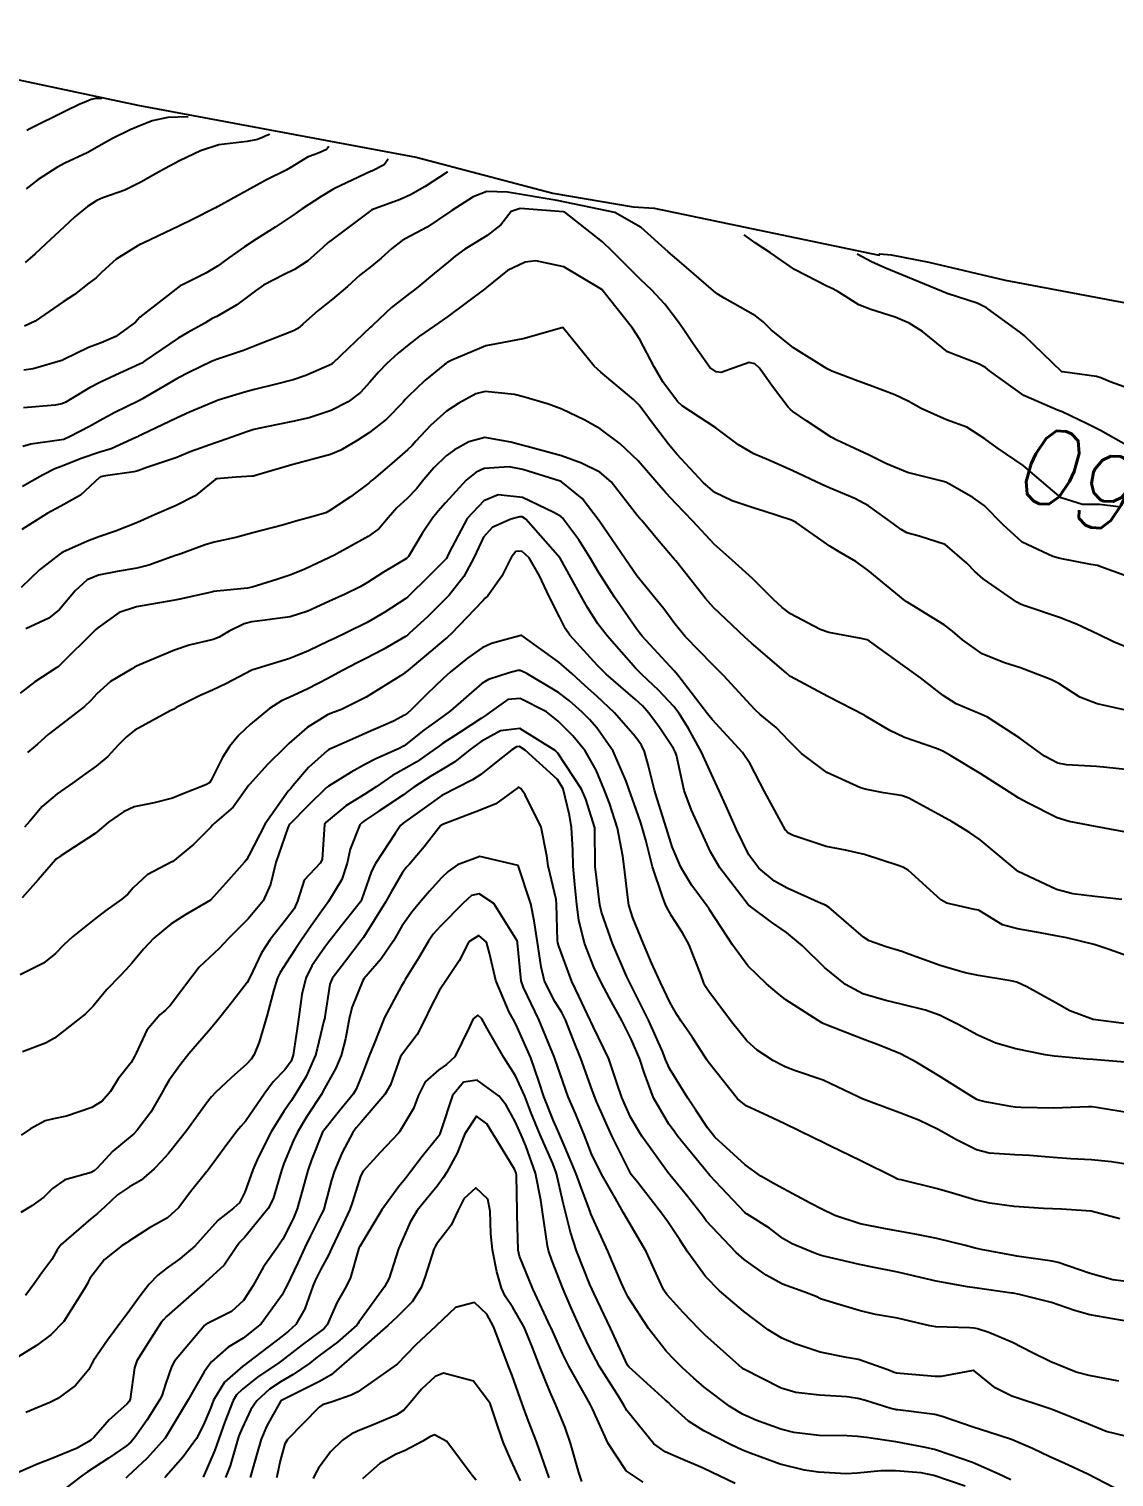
# Model space of a CAD drawing. Header units: metres. Extents: x 298520 to 308411, y 7433745 to 7450750.
# Drawn here: x 299768.4 to 299824.8, y 7449706.3 to 7449781.6 of the extents above; entities that cross this region are included whole.
import ezdxf
from ezdxf.enums import TextEntityAlignment as Align

# ---------------------------------------------------------------- set-up
doc = ezdxf.new("R2010")
doc.units = ezdxf.units.M
doc.header["$LTSCALE"] = 10
for name, color, linetype in [('Area', 45, 'Continuous'), ('Cotas', 45, 'Continuous'), ('Curvas de Nivel 1m', 11, 'Continuous'), ('Curvas de Nivel 5m', 15, 'Continuous')]:
    doc.layers.add(name, color=color, linetype=linetype)
doc.styles.add('Style-STANDARD', font='STANDARD.shx')

msp = doc.modelspace()

# ---------------------------------------------------------------- linework, layer by layer
at = {"layer": 'Area'}
msp.add_polyline3d([(299755.402, 7449781.623, 769.093), (299774.06, 7449777.662, 764.754), (299788.522, 7449774.955, 763.325), (299795.63, 7449773.083, 763.394), (299799.818, 7449772.382, 761.052), (299800.908, 7449772.297, 759.802), (299812.597, 7449769.862, 772.017), (299812.638, 7449769.933, 760.954), (299813.217, 7449769.877, 772.441), (299815.187, 7449769.503, 772.394), (299819.148, 7449768.56, 773.014), (299826.794, 7449767.116, 764.482)], dxfattribs=at)
at = {"layer": 'Curvas de Nivel 1m', "flags": 128}
for points, elevation in [([(299772.193, 7449778.01), (299771.874, 7449777.999), (299771.638, 7449777.948), (299771.392, 7449777.852), (299771.01, 7449777.688), (299770.292, 7449777.349), (299768.446, 7449776.438), (299768.282, 7449776.346)], 766), ([(299780.903, 7449776.16), (299780.882, 7449776.133), (299780.816, 7449776.105), (299780.718, 7449776.067), (299780.574, 7449775.992), (299780.277, 7449775.868), (299779.751, 7449775.772), (299778.276, 7449775.602), (299777.315, 7449775.287), (299776.267, 7449774.778), (299775.446, 7449774.352), (299774.692, 7449773.928), (299774.252, 7449773.671), (299773.39, 7449773.234), (299772.24, 7449772.835), (299771.925, 7449772.705), (299771.447, 7449772.398), (299770.777, 7449771.855), (299770.222, 7449771.336), (299769.266, 7449770.424), (299768.716, 7449769.922), (299768.198, 7449769.473)], 764), ([(299783.983, 7449775.51), (299783.87, 7449775.349), (299783.485, 7449775.18), (299782.887, 7449774.952), (299782.072, 7449774.456), (299781.763, 7449774.275), (299780.752, 7449773.781), (299780.245, 7449773.509), (299778.391, 7449772.474), (299778.234, 7449772.393), (299778.187, 7449772.367), (299778.098, 7449772.321), (299776.858, 7449771.702), (299776.223, 7449771.39), (299774.336, 7449770.49), (299774.214, 7449770.437), (299774.17, 7449770.414), (299774.078, 7449770.371), (299772.928, 7449769.657), (299772.192, 7449768.974), (299771.89, 7449768.69), (299771.516, 7449768.397), (299770.757, 7449767.824), (299770.173, 7449767.435), (299768.728, 7449766.432), (299768.16, 7449766.177)], 763), ([(299787.073, 7449774.85), (299786.865, 7449774.564), (299786.221, 7449774.231), (299786.193, 7449774.221), (299784.244, 7449773.315), (299783.584, 7449772.912), (299782.596, 7449772.266), (299782.381, 7449772.118), (299782.23, 7449772.009), (299781.193, 7449771.311), (299780.217, 7449770.688), (299779.612, 7449770.299), (299778.789, 7449769.729), (299778.198, 7449769.297), (299777.589, 7449768.929), (299776.408, 7449768.338), (299776.256, 7449768.266), (299776.182, 7449768.217), (299775.483, 7449767.658), (299774.166, 7449766.63), (299774.045, 7449766.491), (299773.929, 7449766.372), (299772.906, 7449765.632), (299772.152, 7449765.295), (299771.485, 7449765.061), (299770.179, 7449764.41), (299770.157, 7449764.396), (299768.616, 7449763.953), (299768.135, 7449763.888)], 762), ([(299790.163, 7449774.2), (299790.145, 7449774.181), (299789.002, 7449773.436), (299788.241, 7449772.992), (299787.697, 7449772.747), (299786.233, 7449772.22), (299784.218, 7449770.711), (299783.956, 7449770.512), (299783.671, 7449770.255), (299782.894, 7449769.571), (299782.196, 7449769.121), (299781.635, 7449768.832), (299780.598, 7449768.294), (299780.18, 7449768.01), (299779.207, 7449767.276), (299778.167, 7449766.679), (299777.929, 7449766.559), (299777.538, 7449766.326), (299776.656, 7449765.837), (299776.155, 7449765.544), (299774.427, 7449764.366), (299774.258, 7449764.251), (299774.14, 7449764.187), (299772.893, 7449763.621), (299772.126, 7449763.262), (299771.552, 7449762.965), (299770.635, 7449762.405), (299770.31, 7449762.209), (299770.11, 7449762.128), (299769.753, 7449762.059), (299768.108, 7449761.93)], 761), ([(299826.005, 7449752.981), (299824.122, 7449753.659), (299824.012, 7449753.699), (299823.958, 7449753.717), (299823.609, 7449753.776), (299822.017, 7449754.093), (299821.629, 7449754.193), (299820.03, 7449754.929), (299819.054, 7449755.83), (299818.053, 7449756.843), (299817.477, 7449757.268), (299816.422, 7449757.865), (299816.066, 7449758.05), (299815.81, 7449758.13), (299814.073, 7449758.555), (299812.951, 7449759.03), (299812.086, 7449759.464), (299811.083, 7449759.925), (299810.399, 7449760.238), (299810.098, 7449760.405), (299808.818, 7449761.24), (299808.111, 7449761.733), (299807.985, 7449761.836), (299807.869, 7449761.964), (299807.109, 7449762.962), (299806.379, 7449763.986), (299806.136, 7449764.206), (299805.846, 7449764.285), (299805.068, 7449764.001), (299804.381, 7449763.757), (299804.131, 7449763.798), (299803.794, 7449764.013), (299802.928, 7449765.246), (299802.405, 7449766.028), (299802.166, 7449766.371), (299801.456, 7449767.321), (299800.767, 7449768.051), (299800.191, 7449768.589), (299798.72, 7449770.075), (299798.218, 7449770.55), (299796.266, 7449772.1), (299796.184, 7449772.117), (299793.943, 7449772.279), (299793.468, 7449772.138), (299792.935, 7449771.433), (299792.22, 7449770.882), (299791.058, 7449770.167), (299790.565, 7449769.817), (299790.203, 7449769.52), (299789.471, 7449768.91), (299788.612, 7449768.196), (299788.368, 7449768.011), (299788.18, 7449767.876), (299787.242, 7449767.139), (299786.277, 7449766.219), (299786.219, 7449766.163), (299786.162, 7449766.113), (299784.201, 7449764.249), (299784.17, 7449764.222), (299784.142, 7449764.201), (299782.8, 7449763.596), (299782.13, 7449763.377), (299781.254, 7449763.156), (299780.122, 7449762.881), (299779.666, 7449762.758), (299778.241, 7449762.319), (299778.144, 7449762.289), (299778.112, 7449762.277), (299776.747, 7449761.693), (299776.104, 7449761.408), (299774.251, 7449760.525), (299774.094, 7449760.446), (299774.046, 7449760.418), (299773.955, 7449760.371), (299772.672, 7449759.796), (299772.081, 7449759.614), (299771.168, 7449759.307), (299770.07, 7449758.874), (299769.739, 7449758.744), (299769.098, 7449758.424), (299768.057, 7449757.827)], 759), ([(299825.851, 7449759.752), (299824.103, 7449760.739), (299823.421, 7449761.095), (299822.112, 7449761.714), (299821.88, 7449761.802), (299820.12, 7449762.57), (299818.345, 7449763.838), (299818.135, 7449764.012), (299817.767, 7449764.217), (299816.147, 7449764.839), (299814.861, 7449765.883), (299814.167, 7449766.32), (299813.438, 7449766.63), (299812.174, 7449767.033), (299811.538, 7449767.281), (299810.505, 7449767.935), (299810.186, 7449768.113), (299809.887, 7449768.244), (299808.2, 7449769.121), (299806.948, 7449769.979), (299806.149, 7449770.503), (299805.583, 7449770.92)], 761), ([(299826.123, 7449762.74), (299824.613, 7449763.28), (299824.13, 7449763.48), (299823.902, 7449763.544), (299822.133, 7449763.787), (299822.1, 7449763.8), (299820.16, 7449765.658), (299819.971, 7449765.822), (299818.176, 7449767.121), (299817.696, 7449767.365), (299816.183, 7449767.85), (299816.135, 7449767.87), (299812.899, 7449769.206), (299812.207, 7449769.518), (299811.463, 7449769.92)], 762), ([(299825.966, 7449749.27), (299824.792, 7449749.762), (299823.977, 7449750.147), (299822.865, 7449750.67), (299821.985, 7449751.027), (299820.183, 7449751.627), (299819.992, 7449751.696), (299819.757, 7449751.822), (299818.005, 7449753.023), (299817.571, 7449753.409), (299817.166, 7449753.853), (299816.027, 7449754.811), (299814.676, 7449755.241), (299814.038, 7449755.431), (299813.746, 7449755.6), (299813.345, 7449755.897), (299812.052, 7449756.823), (299811.337, 7449757.202), (299810.061, 7449757.744), (299809.62, 7449757.944), (299808.073, 7449758.661), (299806.862, 7449759.197), (299806.086, 7449759.536), (299805.29, 7449759.998), (299804.102, 7449760.886), (299802.36, 7449762.028), (299802.115, 7449762.253), (299801.35, 7449763.267), (299800.903, 7449764.048), (299800.154, 7449765.472), (299799.77, 7449766.064), (299798.183, 7449768.08), (299796.2, 7449769.248), (299794.753, 7449769.573), (299794.203, 7449769.498), (299793.276, 7449769.06), (299792.183, 7449768.184), (299792.167, 7449768.166), (299792.143, 7449768.151), (299790.168, 7449766.677), (299789.879, 7449766.47), (299789.488, 7449766.187), (299788.711, 7449765.641), (299788.153, 7449765.221), (299787.592, 7449764.762), (299786.981, 7449764.212), (299786.569, 7449763.783), (299786.128, 7449763.251), (299785.63, 7449762.718), (299784.994, 7449762.237), (299784.108, 7449761.781), (299782.963, 7449761.403), (299782.102, 7449761.209), (299780.744, 7449760.935), (299780.098, 7449760.79), (299779.722, 7449760.678), (299778.705, 7449760.314), (299778.251, 7449760.157), (299778.09, 7449760.109), (299776.785, 7449759.63), (299776.078, 7449759.348), (299774.533, 7449758.827), (299774.067, 7449758.647), (299773.848, 7449758.59), (299772.383, 7449758.387), (299772.112, 7449758.34), (299772.062, 7449758.297), (299771.073, 7449757.379), (299770.047, 7449756.801), (299769.338, 7449756.421), (299768.034, 7449755.594)], 758), ([(299825.496, 7449746.186), (299823.931, 7449746.536), (299823.037, 7449746.886), (299821.941, 7449747.58), (299821.519, 7449747.804), (299819.952, 7449748.402), (299819.115, 7449748.669), (299817.962, 7449749.13), (299816.934, 7449749.856), (299816.419, 7449750.305), (299815.981, 7449750.643), (299814.084, 7449751.797), (299813.993, 7449751.852), (299813.972, 7449751.869), (299813.947, 7449751.891), (299812.016, 7449753.474), (299811.388, 7449753.926), (299810.523, 7449754.428), (299810.031, 7449754.721), (299808.281, 7449755.958), (299808.044, 7449756.089), (299806.613, 7449756.546), (299806.05, 7449756.715), (299804.963, 7449757.091), (299804.058, 7449757.527), (299803.463, 7449758.016), (299802.085, 7449759.521), (299801.651, 7449760.037), (299800.971, 7449760.916), (299800.132, 7449762.06), (299799.83, 7449762.349), (299798.13, 7449763.785), (299797.78, 7449764.084), (299796.163, 7449766.1), (299794.157, 7449765.522), (299792.987, 7449765.309), (299792.153, 7449765.145), (299790.376, 7449764.407), (299790.144, 7449764.276), (299790.089, 7449764.235), (299790.011, 7449764.181), (299788.983, 7449763.338), (299788.118, 7449762.516), (299787.964, 7449762.352), (299787.834, 7449762.203), (299786.985, 7449761.331), (299786.097, 7449760.636), (299785.464, 7449760.229), (299784.61, 7449759.717), (299784.082, 7449759.492), (299783.107, 7449759.23), (299782.073, 7449758.963), (299780.173, 7449758.407), (299780.064, 7449758.371), (299780, 7449758.364), (299779.178, 7449758.309), (299778.154, 7449758.227), (299778.062, 7449758.181), (299777.031, 7449757.352), (299776.048, 7449756.839), (299774.932, 7449756.357), (299774.039, 7449755.961), (299772.902, 7449755.513), (299772.031, 7449755.22), (299771.433, 7449754.991), (299770.163, 7449754.409), (299770.068, 7449754.363), (299770.022, 7449754.334), (299768.945, 7449753.495), (299767.995, 7449752.583)], 757), ([(299825.893, 7449743.064), (299824.433, 7449743.227), (299823.895, 7449743.271), (299822.337, 7449743.352), (299821.898, 7449743.449), (299821.204, 7449743.807), (299819.912, 7449744.752), (299818.225, 7449745.837), (299817.924, 7449745.97), (299816.599, 7449746.529), (299815.934, 7449746.967), (299814.75, 7449747.882), (299813.951, 7449748.446), (299812.093, 7449749.796), (299811.972, 7449749.862), (299811.673, 7449749.923), (299809.976, 7449750.244), (299809.528, 7449750.394), (299807.985, 7449751.213), (299807.556, 7449751.534), (299807.083, 7449751.974), (299806.009, 7449753.051), (299804.96, 7449754.001), (299804.031, 7449754.837), (299802.92, 7449756.021), (299802.052, 7449756.934), (299801.516, 7449757.497), (299801.049, 7449758.045), (299800.08, 7449759.171), (299799.123, 7449760.07), (299798.1, 7449760.829), (299797.3, 7449761.287), (299796.11, 7449761.85), (299795.414, 7449762.117), (299794.118, 7449762.502), (299793.647, 7449762.608), (299792.122, 7449762.767), (299791.631, 7449762.647), (299790.752, 7449762.17), (299790.109, 7449761.747), (299789.278, 7449761.011), (299788.518, 7449760.196), (299788.315, 7449759.972), (299788.086, 7449759.74), (299787.263, 7449759.02), (299786.305, 7449758.218), (299786.177, 7449758.104), (299786.061, 7449758), (299785.109, 7449757.29), (299784.046, 7449756.576), (299783.827, 7449756.47), (299783.113, 7449756.259), (299782.273, 7449756.035), (299782.04, 7449755.958), (299781.582, 7449755.82), (299780.034, 7449755.418), (299779.161, 7449755.179), (299778.029, 7449754.929), (299777.554, 7449754.799), (299776.3, 7449754.337), (299776.093, 7449754.268), (299776.021, 7449754.239), (299774.626, 7449753.748), (299774.011, 7449753.59), (299772.985, 7449753.404), (299772.005, 7449753.22), (299771.42, 7449752.978), (299770.798, 7449752.408), (299769.983, 7449751.43), (299769.427, 7449750.977), (299768.23, 7449750.437)], 756), ([(299825.214, 7449736.35), (299823.81, 7449736.519), (299822.675, 7449736.651), (299821.814, 7449736.882), (299819.823, 7449737.82), (299817.847, 7449739.456), (299817.3, 7449739.848), (299816.395, 7449740.399), (299815.861, 7449740.697), (299814.139, 7449741.619), (299813.871, 7449741.737), (299813.749, 7449741.77), (299812.834, 7449741.906), (299811.876, 7449742.098), (299811.636, 7449742.163), (299809.888, 7449742.963), (299808.565, 7449743.953), (299807.909, 7449744.603), (299807.239, 7449745.293), (299806.42, 7449745.983), (299806.155, 7449746.216), (299805.928, 7449746.469), (299804.512, 7449748.004), (299803.951, 7449748.551), (299802.512, 7449750.025), (299801.979, 7449750.683), (299801.411, 7449751.462), (299800.932, 7449752.046), (299800.01, 7449753.194), (299799.402, 7449754.066), (299798.043, 7449756.054), (299797.161, 7449757.201), (299796.063, 7449758.088), (299796.013, 7449758.111), (299794.072, 7449758.721), (299793.363, 7449758.847), (299792.072, 7449758.762), (299791.643, 7449758.583), (299791.133, 7449758.164), (299790.051, 7449756.984), (299789.679, 7449756.551), (299789.387, 7449756.187), (299788.838, 7449755.388), (299788.132, 7449754.199), (299788.083, 7449754.138), (299788.021, 7449754.09), (299786.839, 7449753.383), (299786.002, 7449752.839), (299785.612, 7449752.613), (299784.838, 7449752.237), (299783.989, 7449751.849), (299782.895, 7449751.35), (299781.981, 7449751.052), (299780.548, 7449750.861), (299779.978, 7449750.796), (299779.586, 7449750.695), (299778.799, 7449750.312), (299778.287, 7449750), (299777.968, 7449749.87), (299776.719, 7449749.579), (299775.963, 7449749.317), (299774.152, 7449748.564), (299773.954, 7449748.474), (299773.888, 7449748.437), (299773.775, 7449748.372), (299772.634, 7449747.691), (299771.933, 7449747.047), (299771.62, 7449746.702), (299771.287, 7449746.4), (299769.912, 7449745.341), (299769.402, 7449744.931), (299768.835, 7449744.431), (299768.324, 7449744.008)], 754), ([(299825.776, 7449733.319), (299824.563, 7449733.762), (299823.785, 7449734.019), (299822.351, 7449734.355), (299821.79, 7449734.465), (299820.976, 7449734.623), (299819.793, 7449734.825), (299819.01, 7449735.047), (299817.802, 7449735.792), (299817.77, 7449735.808), (299817.558, 7449735.844), (299816.112, 7449736.171), (299815.808, 7449736.333), (299814.105, 7449737.887), (299813.825, 7449738.046), (299813.593, 7449738.127), (299811.835, 7449738.7), (299810.853, 7449738.915), (299809.841, 7449739.12), (299808.122, 7449739.684), (299807.851, 7449739.815), (299807.727, 7449739.962), (299807.074, 7449741.18), (299806.633, 7449741.979), (299805.894, 7449743.411), (299805.495, 7449743.994), (299803.92, 7449745.711), (299803.672, 7449746.013), (299802.834, 7449747.121), (299802.135, 7449748.028), (299801.946, 7449748.253), (299800.274, 7449750.055), (299800.133, 7449750.216), (299799.977, 7449750.428), (299798.846, 7449752.071), (299798.012, 7449753.378), (299797.596, 7449754.086), (299796.991, 7449755.054), (299796.215, 7449756.107), (299796.134, 7449756.199), (299796.044, 7449756.267), (299795.685, 7449756.475), (299794.054, 7449757.261), (299792.797, 7449757.401), (299792.052, 7449757.091), (299791.188, 7449756.163), (299790.246, 7449754.398), (299790.149, 7449754.178), (299790.105, 7449754.095), (299790.02, 7449753.995), (299789.106, 7449753.09), (299788.196, 7449752.198), (299788.095, 7449752.096), (299787.991, 7449752.016), (299786.892, 7449751.303), (299785.978, 7449750.768), (299784.933, 7449750.236), (299784.283, 7449749.931), (299783.966, 7449749.785), (299782.924, 7449749.295), (299781.959, 7449748.883), (299780.04, 7449748.299), (299779.971, 7449748.281), (299779.952, 7449748.271), (299778.668, 7449747.587), (299777.937, 7449747.246), (299777.297, 7449746.962), (299776.058, 7449746.339), (299775.976, 7449746.285), (299775.922, 7449746.248), (299775.741, 7449746.163), (299773.911, 7449745.158), (299773.461, 7449744.821), (299773.043, 7449744.379), (299772.494, 7449743.784), (299771.886, 7449743.283), (299771.362, 7449742.916), (299770.653, 7449742.408), (299769.867, 7449741.853), (299769.092, 7449741.196), (299768.451, 7449740.434), (299768.165, 7449740.121)], 753), ([(299825.606, 7449729.88), (299823.736, 7449730.122), (299822.52, 7449730.568), (299821.745, 7449731.006), (299820.287, 7449731.815), (299819.756, 7449732.056), (299819.447, 7449732.135), (299817.761, 7449732.404), (299817.072, 7449732.549), (299815.769, 7449732.92), (299814.149, 7449733.515), (299813.779, 7449733.65), (299812.969, 7449733.902), (299812.082, 7449734.212), (299811.788, 7449734.395), (299810.01, 7449735.938), (299809.804, 7449736.065), (299809.593, 7449736.154), (299807.813, 7449736.952), (299807.162, 7449737.316), (299806.351, 7449737.982), (299805.833, 7449738.686), (299805.176, 7449739.997), (299804.629, 7449741.239), (299804.286, 7449742.006), (299803.886, 7449742.881), (299803.357, 7449744.015), (299802.689, 7449745.248), (299802.204, 7449746.027), (299801.927, 7449746.4), (299801.136, 7449747.243), (299800.255, 7449748.055), (299799.947, 7449748.365), (299798.455, 7449750.075), (299797.979, 7449750.693), (299797.434, 7449751.535), (299797.124, 7449752.093), (299796.023, 7449754.11), (299794.228, 7449756.128), (299794.044, 7449756.248), (299793.914, 7449756.262), (299793.448, 7449756.136), (299792.483, 7449755.701), (299792.033, 7449755.19), (299791.552, 7449754.157), (299791.014, 7449753.158), (299790.242, 7449752.176), (299789.99, 7449751.917), (299789.113, 7449751.057), (299788.185, 7449750.198), (299788.074, 7449750.097), (299787.97, 7449750.026), (299786.817, 7449749.355), (299785.953, 7449748.899), (299785.501, 7449748.675), (299784.668, 7449748.239), (299783.939, 7449747.855), (299782.889, 7449747.31), (299781.932, 7449746.865), (299781.524, 7449746.681), (299780.903, 7449746.285), (299779.915, 7449745.477), (299779.311, 7449744.904), (299778.829, 7449744.311), (299778.466, 7449743.743), (299777.877, 7449742.56), (299777.78, 7449742.415), (299777.596, 7449742.323), (299776.366, 7449741.837), (299775.866, 7449741.631), (299774.899, 7449741.39), (299773.861, 7449741.17), (299773.317, 7449740.916), (299772.525, 7449740.383), (299772.163, 7449740.074), (299771.847, 7449739.793), (299770.05, 7449738.632), (299769.834, 7449738.478), (299769.801, 7449738.453), (299769.772, 7449738.421), (299768.868, 7449737.378), (299768.041, 7449736.438)], 752), ([(299825.58, 7449727.876), (299823.707, 7449728.03), (299823.421, 7449728.06), (299821.709, 7449728.216), (299821.24, 7449728.275), (299819.714, 7449728.585), (299818.67, 7449728.884), (299817.725, 7449729.294), (299816.701, 7449729.86), (299815.738, 7449730.35), (299815.008, 7449730.61), (299813.743, 7449730.919), (299812.943, 7449731.1), (299811.748, 7449731.453), (299810.851, 7449731.929), (299809.766, 7449732.825), (299808.608, 7449733.952), (299807.79, 7449734.646), (299807.006, 7449735.182), (299805.91, 7449735.988), (299805.845, 7449736.031), (299805.804, 7449736.068), (299804.322, 7449738.005), (299803.835, 7449738.836), (299803.287, 7449740.018), (299802.839, 7449741.002), (299802.465, 7449742.024), (299802.062, 7449743.867), (299802.003, 7449744.029), (299801.905, 7449744.205), (299801.174, 7449745.3), (299800.631, 7449746.049), (299800.296, 7449746.424), (299799.93, 7449746.756), (299798.407, 7449748.075), (299797.95, 7449748.524), (299796.523, 7449750.102), (299796.298, 7449750.427), (299795.982, 7449751.049), (299795.445, 7449752.115), (299794.948, 7449753.181), (299794.403, 7449754.126), (299794.026, 7449754.47), (299793.711, 7449754.448), (299793.47, 7449754.136), (299792.979, 7449753.17), (299792.25, 7449752.147), (299792.124, 7449752.017), (299791.99, 7449751.887), (299790.351, 7449750.174), (299790.153, 7449749.994), (299789.968, 7449749.842), (299789.073, 7449749.072), (299788.01, 7449748.199), (299787.977, 7449748.166), (299787.942, 7449748.139), (299787.723, 7449747.986), (299785.929, 7449746.873), (299784.646, 7449746.243), (299784.13, 7449746.039), (299783.92, 7449745.952), (299782.866, 7449745.308), (299781.905, 7449744.46), (299781.715, 7449744.273), (299780.802, 7449743.373), (299779.874, 7449742.361), (299779.846, 7449742.327), (299779.83, 7449742.3), (299779.021, 7449741.149), (299778.049, 7449740.318), (299777.943, 7449740.228), (299777.851, 7449740.122), (299776.956, 7449739.214), (299775.878, 7449738.34), (299775.851, 7449738.321), (299775.832, 7449738.31), (299774.542, 7449737.64), (299773.812, 7449736.964), (299773.538, 7449736.642), (299773.227, 7449736.376), (299772.394, 7449735.787), (299771.792, 7449735.322), (299770.657, 7449734.407), (299770.201, 7449733.989), (299769.77, 7449733.544), (299769.147, 7449733.041), (299767.943, 7449732.438)], 751), ([(299825.645, 7449722.567), (299824.684, 7449722.723), (299823.649, 7449722.813), (299822.571, 7449722.865), (299821.65, 7449722.942), (299820.416, 7449723.048), (299819.652, 7449723.086), (299818.326, 7449723.167), (299817.655, 7449723.332), (299816.62, 7449723.86), (299815.668, 7449724.397), (299814.672, 7449724.881), (299813.677, 7449725.266), (299813.213, 7449725.432), (299811.905, 7449725.917), (299811.684, 7449726.007), (299811.514, 7449726.093), (299809.698, 7449726.954), (299808.197, 7449727.464), (299807.708, 7449727.651), (299807.103, 7449727.969), (299806.251, 7449728.514), (299805.723, 7449729.007), (299804.929, 7449729.998), (299803.749, 7449731.579), (299803.575, 7449731.836), (299803.482, 7449732.014), (299803.322, 7449732.454), (299802.71, 7449734.026), (299802.381, 7449734.623), (299801.798, 7449735.514), (299801.516, 7449736.043), (299801.338, 7449736.514), (299800.82, 7449738.05), (299800.464, 7449739.433), (299800.305, 7449740.055), (299800.2, 7449740.399), (299799.866, 7449741.334), (299799.599, 7449742.063), (299799.442, 7449742.502), (299798.766, 7449744.071), (299797.915, 7449745.291), (299797.541, 7449745.708), (299797.154, 7449746.092), (299796.509, 7449746.682), (299795.933, 7449747.12), (299794.245, 7449748.127), (299793.945, 7449748.267), (299793.808, 7449748.268), (299793.361, 7449748.136), (299792.29, 7449747.796), (299791.937, 7449747.584), (299790.323, 7449746.174), (299789.92, 7449745.878), (299788.933, 7449745.169), (299787.904, 7449744.347), (299787.653, 7449744.204), (299786.439, 7449743.678), (299785.89, 7449743.389), (299785.15, 7449742.971), (299783.978, 7449742.249), (299783.912, 7449742.21), (299783.872, 7449742.174), (299782.898, 7449741.224), (299781.957, 7449740.269), (299781.911, 7449740.211), (299781.851, 7449740.086), (299781.23, 7449738.279), (299780.954, 7449737.144), (299780.576, 7449736.288), (299779.793, 7449735.343), (299779.267, 7449734.826), (299778.752, 7449734.31), (299778.289, 7449733.801), (299777.768, 7449733.316), (299777.253, 7449732.833), (299776.869, 7449732.333), (299775.738, 7449730.836), (299775.494, 7449730.594), (299775.206, 7449730.355), (299774.523, 7449729.564), (299773.97, 7449728.367), (299773.893, 7449728.185), (299773.706, 7449727.879), (299773.037, 7449727.033), (299772.644, 7449726.38), (299772.197, 7449725.866), (299771.674, 7449725.542), (299770.349, 7449725.089), (299769.668, 7449724.951), (299769.246, 7449724.846), (299768.475, 7449724.432), (299767.989, 7449724.107)], 749), ([(299825.12, 7449719.755), (299823.617, 7449720.154), (299822.079, 7449720.254), (299821.618, 7449720.264), (299821.14, 7449720.282), (299819.619, 7449720.385), (299818.351, 7449720.57), (299817.622, 7449720.725), (299816.407, 7449721.08), (299815.627, 7449721.315), (299813.74, 7449721.781), (299813.632, 7449721.8), (299813.562, 7449721.821), (299813.405, 7449721.893), (299811.646, 7449722.762), (299810.044, 7449723.55), (299809.66, 7449723.732), (299809.214, 7449723.944), (299807.67, 7449724.705), (299806.809, 7449725.107), (299805.679, 7449725.632), (299805.233, 7449725.994), (299803.711, 7449727.908), (299803.644, 7449728.011), (299802.89, 7449729.188), (299802.311, 7449730.031), (299802.079, 7449730.377), (299801.742, 7449730.978), (299801.227, 7449732.045), (299800.76, 7449733.058), (299800.344, 7449734.054), (299799.796, 7449735.4), (299799.591, 7449736.062), (299799.543, 7449736.327), (299799.342, 7449738.065), (299799.28, 7449738.617), (299798.989, 7449740.069), (299798.575, 7449741.364), (299798.304, 7449742.076), (299797.888, 7449743.082), (299797.318, 7449744.089), (299796.679, 7449744.867), (299795.918, 7449745.626), (299795.306, 7449746.116), (299793.93, 7449746.811), (299793.302, 7449746.763), (299792.446, 7449746.145), (299792.141, 7449745.927), (299791.919, 7449745.793), (299790.809, 7449745.064), (299789.906, 7449744.473), (299789.734, 7449744.352), (299789.514, 7449744.184), (299788.567, 7449743.519), (299787.887, 7449743.125), (299787.293, 7449742.797), (299786.453, 7449742.221), (299785.869, 7449741.84), (299784.879, 7449741.223), (299783.854, 7449740.373), (299783.79, 7449740.315), (299783.759, 7449740.251), (299783.646, 7449738.441), (299783.536, 7449738.253), (299782.714, 7449737.366), (299782.357, 7449736.264), (299782.19, 7449735.876), (299781.794, 7449735.343), (299780.941, 7449734.283), (299780.48, 7449733.582), (299779.887, 7449732.298), (299779.75, 7449732.037), (299778.987, 7449731.061), (299778.392, 7449730.313), (299778.101, 7449729.945), (299777.725, 7449729.507), (299776.718, 7449728.335), (299776.272, 7449727.773), (299775.692, 7449726.962), (299775.459, 7449726.579), (299775.34, 7449726.353), (299774.726, 7449725.306), (299774.028, 7449724.366), (299773.854, 7449724.175), (299773.659, 7449724.013), (299772.755, 7449723.275), (299771.937, 7449722.387), (299771.79, 7449722.239), (299771.639, 7449722.161), (299770.263, 7449721.781), (299769.627, 7449721.336), (299769.167, 7449720.877), (299768.539, 7449720.431), (299767.969, 7449720.076)], 748), ([(299825.574, 7449716.471), (299824.755, 7449716.578), (299823.58, 7449716.917), (299821.902, 7449717.482), (299821.589, 7449717.556), (299819.76, 7449717.818), (299819.593, 7449717.847), (299817.908, 7449718.157), (299817.597, 7449718.226), (299817.083, 7449718.37), (299815.602, 7449718.735), (299814.553, 7449718.931), (299813.605, 7449719.108), (299812.932, 7449719.226), (299811.609, 7449719.488), (299810.297, 7449719.933), (299809.616, 7449720.248), (299809.007, 7449720.558), (299807.626, 7449721.312), (299807.206, 7449721.544), (299806.446, 7449721.978), (299805.642, 7449722.567), (299804.053, 7449724.006), (299803.668, 7449724.481), (299803.062, 7449725.404), (299802.645, 7449726.026), (299801.706, 7449727.569), (299801.494, 7449728.042), (299801.349, 7449728.411), (299800.634, 7449730.051), (299799.75, 7449731.817), (299799.625, 7449732.061), (299799.485, 7449732.334), (299798.733, 7449734.071), (299798.169, 7449735.706), (299798.086, 7449736.077), (299797.833, 7449738.08), (299797.821, 7449740.049), (299797.816, 7449740.081), (299797.349, 7449741.569), (299797.119, 7449742.091), (299795.901, 7449743.958), (299795.764, 7449744.111), (299793.914, 7449745.251), (299792.92, 7449745.133), (299791.907, 7449744.565), (299791.331, 7449744.159), (299790.545, 7449743.518), (299789.887, 7449743.123), (299789.293, 7449742.774), (299788.416, 7449742.195), (299788.101, 7449741.967), (299787.869, 7449741.802), (299786.587, 7449740.946), (299785.855, 7449740.46), (299785.719, 7449740.367), (299785.597, 7449740.233), (299785.098, 7449738.979), (299784.941, 7449738.239), (299784.669, 7449737.392), (299783.979, 7449736.248), (299783.903, 7449736.148), (299783.801, 7449736.012), (299783.064, 7449734.983), (299782.559, 7449734.262), (299782.249, 7449733.792), (299781.764, 7449733.038), (299781.467, 7449732.565), (299781.321, 7449732.276), (299781.122, 7449731.655), (299780.766, 7449730.285), (299780.367, 7449728.938), (299780.113, 7449728.294), (299779.951, 7449728.055), (299779.705, 7449727.797), (299778.919, 7449727.084), (299778.102, 7449726.316), (299777.896, 7449726.103), (299777.678, 7449725.835), (299776.589, 7449724.336), (299775.651, 7449723.151), (299775.271, 7449722.73), (299774.911, 7449722.357), (299774.234, 7449721.763), (299773.629, 7449721.418), (299773, 7449720.998), (299772.346, 7449720.383), (299771.961, 7449720.035), (299771.607, 7449719.757), (299770.081, 7449718.413), (299769.872, 7449718.132), (299769.581, 7449717.642), (299769.06, 7449716.936), (299768.703, 7449716.429), (299768.22, 7449715.77)], 747), ([(299825.549, 7449714.408), (299824.751, 7449714.558), (299823.553, 7449714.766), (299822.764, 7449714.991), (299821.559, 7449715.394), (299819.893, 7449715.817), (299819.564, 7449715.879), (299819.496, 7449715.889), (299817.568, 7449716.166), (299817.198, 7449716.224), (299815.573, 7449716.515), (299814.747, 7449716.706), (299813.579, 7449716.985), (299812.252, 7449717.241), (299811.585, 7449717.377), (299809.721, 7449717.809), (299809.591, 7449717.842), (299809.29, 7449717.945), (299808.079, 7449718.444), (299807.601, 7449718.735), (299806.893, 7449719.258), (299805.746, 7449719.988), (299805.659, 7449720.035), (299805.614, 7449720.075), (299803.796, 7449722.008), (299803.636, 7449722.192), (299802.14, 7449724.033), (299801.935, 7449724.306), (299801.669, 7449724.678), (299800.877, 7449726.048), (299800.39, 7449727.365), (299800.154, 7449728.056), (299799.723, 7449729.062), (299799.221, 7449730.065), (299798.588, 7449731.228), (299798.124, 7449732.076), (299797.764, 7449732.83), (299797.274, 7449734.088), (299796.982, 7449735.28), (299796.883, 7449736.094), (299796.771, 7449737.143), (299796.688, 7449738.097), (299796.671, 7449738.927), (299796.61, 7449740.099), (299796.509, 7449740.75), (299796.174, 7449742.105), (299795.88, 7449742.594), (299794.205, 7449744.127), (299793.905, 7449744.312), (299793.744, 7449744.292), (299793.496, 7449744.134), (299792.609, 7449743.426), (299791.883, 7449742.85), (299791.465, 7449742.571), (299790.635, 7449742.169), (299789.869, 7449741.765), (299788.946, 7449741.106), (299787.854, 7449740.318), (299787.721, 7449740.202), (299787.431, 7449739.788), (299786.41, 7449738.221), (299786.213, 7449737.838), (299785.81, 7449736.678), (299785.694, 7449736.342), (299785.631, 7449736.232), (299784.816, 7449735.217), (299784.061, 7449734.247), (299783.936, 7449734.093), (299783.777, 7449733.876), (299783.107, 7449732.912), (299782.786, 7449732.26), (299782.592, 7449731.414), (299782.424, 7449730.263), (299782.336, 7449729.655), (299782.138, 7449728.266), (299782.026, 7449727.949), (299781.701, 7449727.504), (299781.101, 7449726.869), (299780.653, 7449726.285), (299779.668, 7449724.852), (299779.418, 7449724.549), (299779.211, 7449724.305), (299778.541, 7449723.424), (299777.724, 7449722.319), (299777.69, 7449722.272), (299777.641, 7449722.215), (299776.797, 7449721.16), (299776.19, 7449720.341), (299775.607, 7449719.802), (299774.672, 7449719.289), (299773.595, 7449718.594), (299773.465, 7449718.501), (299773.25, 7449718.373), (299772.325, 7449717.64), (299771.567, 7449716.654), (299771.48, 7449716.475), (299771.436, 7449716.392), (299771.263, 7449716.098), (299770.204, 7449714.41), (299769.536, 7449713.717), (299768.798, 7449713.159), (299767.619, 7449712.439)], 746), ([(299825.48, 7449708.433), (299824.411, 7449708.695), (299823.486, 7449709.069), (299821.674, 7449709.798), (299821.494, 7449709.87), (299821.385, 7449709.91), (299819.5, 7449710.527), (299818.63, 7449710.959), (299817.544, 7449711.85), (299817.513, 7449711.868), (299817.494, 7449711.87), (299817.394, 7449711.851), (299815.824, 7449711.553), (299815.51, 7449711.561), (299813.694, 7449711.705), (299813.511, 7449711.727), (299813.383, 7449711.763), (299813.048, 7449711.897), (299811.521, 7449712.438), (299810.905, 7449712.544), (299809.526, 7449712.811), (299808.236, 7449713.256), (299807.537, 7449713.55), (299806.822, 7449713.977), (299805.553, 7449714.953), (299804.3, 7449716.003), (299803.574, 7449716.746), (299802.648, 7449718.024), (299802.236, 7449718.667), (299801.608, 7449719.595), (299801.278, 7449720.043), (299800.029, 7449721.656), (299799.716, 7449722.059), (299799.635, 7449722.187), (299798.694, 7449724.07), (299797.908, 7449725.851), (299797.815, 7449726.079), (299797.688, 7449726.45), (299797.096, 7449728.089), (299796.695, 7449729.068), (299796.289, 7449730.102), (299796.107, 7449730.475), (299795.742, 7449731.049), (299795.206, 7449732.115), (299795.024, 7449732.858), (299794.829, 7449734.12), (299794.665, 7449735.251), (299794.497, 7449736.123), (299793.833, 7449738.13), (299791.837, 7449738.597), (299790.674, 7449738.167), (299790.197, 7449737.805), (299789.822, 7449737.458), (299789.215, 7449736.783), (299788.699, 7449736.191), (299788.298, 7449735.695), (299787.791, 7449734.964), (299787.343, 7449734.207), (299786.718, 7449733.266), (299785.813, 7449732.229), (299785.752, 7449732.147), (299785.199, 7449730.774), (299785.065, 7449730.237), (299784.847, 7449729.114), (299784.623, 7449728.241), (299784.361, 7449727.585), (299783.685, 7449726.374), (299783.64, 7449726.294), (299783.617, 7449726.251), (299782.852, 7449725.077), (299782.359, 7449724.263), (299782.132, 7449723.791), (299781.646, 7449722.622), (299781.52, 7449722.272), (299781.099, 7449720.8), (299780.842, 7449720.282), (299779.598, 7449718.782), (299779.358, 7449718.539), (299779.187, 7449718.304), (299778.551, 7449717.337), (299777.565, 7449716.434), (299777.501, 7449716.384), (299777.424, 7449716.322), (299775.546, 7449714.672), (299775.39, 7449714.506), (299775.278, 7449714.353), (299774.59, 7449713.302), (299774.012, 7449712.365), (299773.887, 7449711.996), (299773.662, 7449710.368), (299773.613, 7449710.248), (299773.49, 7449710.113), (299772.569, 7449709.292), (299771.765, 7449708.387), (299771.611, 7449708.249), (299771.469, 7449708.158), (299770.904, 7449707.835), (299769.461, 7449707.232), (299768.88, 7449707.004), (299767.565, 7449706.439)], 744), ([(299824.812, 7449705.759), (299823.453, 7449706.476), (299822.215, 7449707.039), (299821.467, 7449707.383), (299820.578, 7449707.809), (299819.477, 7449708.277), (299818.307, 7449708.664), (299817.484, 7449708.921), (299815.878, 7449709.477), (299815.49, 7449709.575), (299813.567, 7449709.814), (299813.492, 7449709.824), (299813.437, 7449709.836), (299813.216, 7449709.894), (299811.886, 7449710.303), (299811.498, 7449710.416), (299810.922, 7449710.503), (299809.499, 7449710.578), (299808.265, 7449710.723), (299807.503, 7449710.95), (299805.573, 7449711.929), (299805.513, 7449711.968), (299805.479, 7449711.99), (299803.539, 7449713.727), (299803.396, 7449713.866), (299803.244, 7449714.014), (299802.403, 7449714.879), (299801.561, 7449715.817), (299801.411, 7449716.042), (299801.271, 7449716.34), (299800.48, 7449718.051), (299799.608, 7449719.554), (299799.31, 7449720.063), (299798.886, 7449720.801), (299798.162, 7449722.075), (299797.649, 7449723.14), (299797.275, 7449724.086), (299796.807, 7449725.225), (299796.439, 7449726.099), (299795.731, 7449728.091), (299795.727, 7449728.11), (299795.713, 7449728.145), (299794.902, 7449730.118), (299794.102, 7449731.774), (299793.989, 7449732.128), (299793.806, 7449734.106), (299793.801, 7449734.13), (299793.784, 7449734.202), (299792.57, 7449736.142), (299791.811, 7449736.656), (299791.404, 7449736.561), (299790.969, 7449736.163), (299789.791, 7449734.975), (299789.414, 7449734.556), (299789.163, 7449734.186), (299788.647, 7449733.314), (299787.966, 7449732.198), (299787.885, 7449732.065), (299787.749, 7449731.829), (299786.884, 7449730.213), (299786.321, 7449728.823), (299786.086, 7449728.224), (299785.977, 7449727.958), (299785.698, 7449727.23), (299785.418, 7449726.502), (299785.254, 7449726.234), (299784.543, 7449725.372), (299783.663, 7449724.25), (299783.091, 7449722.813), (299782.896, 7449722.257), (299782.623, 7449721.265), (299782.337, 7449720.263), (299782.127, 7449719.746), (299781.597, 7449718.698), (299781.32, 7449718.274), (299780.6, 7449717.262), (299780.051, 7449716.293), (299779.555, 7449715.501), (299778.927, 7449714.928), (299777.707, 7449714.318), (299777.597, 7449714.265), (299777.542, 7449714.227), (299775.973, 7449712.343), (299775.807, 7449712.057), (299775.506, 7449711.212), (299775.298, 7449710.55), (299775.208, 7449710.353), (299774.539, 7449709.302), (299773.879, 7449708.366), (299773.69, 7449708.147), (299773.467, 7449707.951), (299772.532, 7449707.304), (299771.446, 7449706.603), (299771.145, 7449706.394), (299769.433, 7449705.079)], 743), ([(299819.448, 7449706.186), (299818.793, 7449706.489), (299817.461, 7449707.073), (299815.627, 7449707.712), (299815.471, 7449707.756), (299814.931, 7449707.875), (299813.476, 7449708.159), (299811.946, 7449708.381), (299811.478, 7449708.44), (299810.938, 7449708.466), (299809.478, 7449708.482), (299808.163, 7449708.643), (299807.481, 7449708.807), (299806.194, 7449709.275), (299805.489, 7449709.597), (299804.829, 7449709.997), (299803.503, 7449711.007), (299802.961, 7449711.472), (299802.359, 7449712.027), (299801.936, 7449712.443), (299801.531, 7449712.877), (299800.609, 7449714.049), (299799.559, 7449715.678), (299799.361, 7449716.062), (299799.196, 7449716.437), (299798.499, 7449718.071), (299797.612, 7449720.01), (299797.591, 7449720.059), (299797.586, 7449720.08), (299797.057, 7449721.518), (299796.848, 7449722.092), (299796.257, 7449723.497), (299796.004, 7449724.105), (299795.902, 7449724.343), (299795.67, 7449724.853), (299795.17, 7449726.115), (299794.91, 7449726.902), (299794.498, 7449728.122), (299793.73, 7449729.831), (299793.572, 7449730.132), (299793.372, 7449730.498), (299792.668, 7449732.141), (299792.35, 7449733.568), (299792.194, 7449734.146), (299791.786, 7449734.493), (299791.272, 7449734.158), (299790.762, 7449733.171), (299790.1, 7449732.175), (299789.748, 7449731.647), (299789.247, 7449730.676), (299789.02, 7449730.187), (299788.585, 7449729.331), (299787.713, 7449728.2), (299787.187, 7449726.711), (299786.9, 7449726.212), (299785.668, 7449724.78), (299785.413, 7449724.485), (299785.235, 7449724.234), (299784.689, 7449723.198), (299784.277, 7449722.244), (299784.123, 7449721.758), (299783.726, 7449720.249), (299783.695, 7449720.167), (299783.61, 7449720.003), (299783.019, 7449718.835), (299782.745, 7449718.258), (299782.375, 7449717.468), (299781.797, 7449716.268), (299781.722, 7449716.108), (299781.558, 7449715.794), (299780.465, 7449714.286), (299779.535, 7449713.55), (299778.76, 7449713.079), (299777.892, 7449712.316), (299777.725, 7449712.112), (299777.515, 7449711.794), (299776.969, 7449710.86), (299776.674, 7449710.332), (299775.473, 7449708.35), (299774.532, 7449707.284), (299773.541, 7449706.369), (299773.442, 7449706.274)], 742), ([(299817.074, 7449705.854), (299815.451, 7449706.41), (299814.781, 7449706.549), (299813.454, 7449706.652), (299812.705, 7449706.65), (299811.452, 7449706.523), (299810.883, 7449706.494), (299809.453, 7449706.581), (299808.719, 7449706.686), (299807.458, 7449707.001), (299805.891, 7449707.561), (299805.469, 7449707.736), (299804.91, 7449707.996), (299803.48, 7449708.723), (299802.686, 7449709.223), (299801.811, 7449710.035), (299801.65, 7449710.193), (299801.497, 7449710.33), (299799.589, 7449712.059), (299799.524, 7449712.147), (299798.633, 7449714.069), (299797.79, 7449715.848), (299797.679, 7449716.079), (299797.567, 7449716.341), (299796.867, 7449718.091), (299796.559, 7449719.052), (299796.291, 7449720.1), (299796.163, 7449720.647), (299795.828, 7449722.107), (299795.641, 7449722.634), (299794.974, 7449724.117), (299794.491, 7449725.306), (299794.183, 7449726.125), (299793.699, 7449727.184), (299793.085, 7449728.136), (299792.225, 7449729.648), (299791.94, 7449730.148), (299791.735, 7449730.34), (299791.486, 7449730.154), (299791.301, 7449729.729), (299790.534, 7449728.168), (299790.105, 7449727.776), (299789.703, 7449727.499), (299789.005, 7449726.875), (299788.652, 7449726.19), (299788.387, 7449725.482), (299787.664, 7449724.268), (299787.608, 7449724.201), (299786.666, 7449723.196), (299785.777, 7449722.228), (299785.63, 7449721.963), (299785.214, 7449720.639), (299785.076, 7449720.235), (299784.617, 7449719.226), (299784.146, 7449718.244), (299783.965, 7449717.868), (299783.576, 7449717.126), (299783.281, 7449716.54), (299783.165, 7449716.254), (299782.741, 7449715.068), (299782.27, 7449714.263), (299781.894, 7449713.912), (299781.537, 7449713.636), (299779.79, 7449712.296), (299779.64, 7449712.18), (299779.52, 7449712.099), (299778.556, 7449711.26), (299777.997, 7449710.315), (299777.86, 7449709.945), (299777.48, 7449709.034), (299777.105, 7449708.326), (299776.418, 7449707.376), (299775.506, 7449706.349), (299775.442, 7449706.277)], 741), ([(299800.324, 7449706.051), (299799.452, 7449706.646), (299798.511, 7449708.07), (299797.696, 7449709.873), (299797.6, 7449710.079), (299797.496, 7449710.271), (299796.465, 7449712.096), (299796.151, 7449712.723), (299795.543, 7449714.082), (299795.529, 7449714.11), (299795.516, 7449714.138), (299794.588, 7449716.12), (299793.909, 7449717.806), (299793.841, 7449718.128), (299793.784, 7449719.956), (299793.783, 7449720.128), (299793.742, 7449722.018), (299793.721, 7449722.129), (299793.636, 7449722.33), (299792.529, 7449724.147), (299792.212, 7449724.696), (299791.672, 7449725.091), (299791.059, 7449724.166), (299790.653, 7449723.165), (299790.129, 7449722.175), (299789.932, 7449721.875), (299789.626, 7449721.452), (299789.048, 7449720.756), (299788.585, 7449720.19), (299788.216, 7449719.585), (299787.609, 7449718.2), (299787.592, 7449718.143), (299787.117, 7449716.66), (299786.89, 7449716.21), (299785.544, 7449714.371), (299785.489, 7449714.285), (299785.445, 7449714.231), (299784.436, 7449713.339), (299783.527, 7449712.657), (299783.292, 7449712.486), (299782.993, 7449712.255), (299782.128, 7449711.649), (299781.508, 7449711.29), (299780.896, 7449710.892), (299780.251, 7449710.292), (299779.942, 7449709.842), (299779.479, 7449708.859), (299779.314, 7449708.462), (299779.262, 7449708.302), (299778.854, 7449706.904), (299778.618, 7449706.308)], 739), ([(299797.141, 7449706.085), (299796.983, 7449706.554), (299796.56, 7449708.094), (299796.28, 7449708.897), (299795.779, 7449710.106), (299795.502, 7449710.734), (299794.933, 7449712.116), (299794.585, 7449713.067), (299794.14, 7449714.124), (299793.553, 7449715.145), (299793.159, 7449715.736), (299792.96, 7449716.139), (299792.727, 7449716.991), (299792.498, 7449718.146), (299792.417, 7449718.964), (299792.374, 7449720.149), (299792.251, 7449720.782), (299791.625, 7449721.369), (299791.001, 7449720.785), (299790.693, 7449720.169), (299790.351, 7449719.427), (299789.595, 7449718.427), (299789.492, 7449718.283), (299789.452, 7449718.181), (299789, 7449716.758), (299788.793, 7449716.188), (299788.317, 7449715.43), (299787.548, 7449714.664), (299787.048, 7449714.207), (299785.529, 7449712.87), (299785.178, 7449712.581), (299784.792, 7449712.237), (299784.113, 7449711.645), (299783.509, 7449711.298), (299782.817, 7449710.943), (299781.493, 7449710.292), (299780.772, 7449708.995), (299780.473, 7449708.29), (299780.245, 7449707.508), (299779.891, 7449706.296)], 738), ([(299795.446, 7449706.287), (299794.8, 7449708.117), (299794.377, 7449709.229), (299794.046, 7449710.124), (299793.515, 7449711.605), (299793.309, 7449712.133), (299792.828, 7449713.433), (299792.557, 7449714.145), (299792.199, 7449714.8), (299791.555, 7449715.396), (299790.574, 7449715.148), (299789.577, 7449714.18), (299789.56, 7449714.162), (299789.543, 7449714.149), (299788.519, 7449713.205), (299787.545, 7449712.2), (299786.368, 7449711.359), (299785.501, 7449710.756), (299785.158, 7449710.574), (299784.162, 7449710.243), (299783.66, 7449710.08), (299783.49, 7449709.966), (299781.837, 7449708.275), (299781.697, 7449708.049), (299781.456, 7449707.175), (299781.301, 7449706.425), (299781.265, 7449706.282)], 737), ([(299793.951, 7449706.125), (299793.459, 7449707.216), (299793.061, 7449708.136), (299792.651, 7449709.309), (299792.369, 7449710.147), (299791.51, 7449711.309), (299789.957, 7449711.735), (299789.514, 7449711.56), (299788.801, 7449710.889), (299788.242, 7449710.193), (299787.887, 7449709.798), (299787.486, 7449709.544), (299786.3, 7449709.037), (299785.478, 7449708.705), (299785.157, 7449708.552), (299784.697, 7449708.238), (299784.077, 7449707.631), (299783.451, 7449706.786), (299783.255, 7449706.443), (299783.172, 7449706.254)], 736)]:
    msp.add_lwpolyline(points, dxfattribs=dict(at, elevation=elevation))
at = {"layer": 'Curvas de Nivel 5m', "flags": 128}
for points, elevation in [([(299776.683, 7449777.05), (299775.622, 7449777.017), (299774.81, 7449776.85), (299773.991, 7449776.52), (299773.657, 7449776.376), (299772.738, 7449775.926), (299772.276, 7449775.66), (299771.462, 7449775.207), (299770.265, 7449774.638), (299769.849, 7449774.416), (299768.884, 7449773.8), (299768.246, 7449773.313)], 765), ([(299825.038, 7449756.775), (299824.054, 7449756.89), (299823.171, 7449756.9), (299822.057, 7449757.235), (299821.392, 7449757.807), (299820.08, 7449758.927), (299818.73, 7449759.834), (299818.098, 7449760.313), (299817.161, 7449760.912), (299816.107, 7449761.293), (299814.791, 7449761.883), (299814.117, 7449762.264), (299813.421, 7449762.596), (299812.125, 7449763.091), (299811.509, 7449763.302), (299810.132, 7449763.823), (299809.906, 7449763.942), (299808.149, 7449765.049), (299806.989, 7449765.978), (299806.571, 7449766.388), (299806.17, 7449766.71), (299804.58, 7449767.605), (299804.181, 7449767.856), (299803.991, 7449768.012), (299802.206, 7449769.553), (299801.627, 7449770.039), (299800.225, 7449771.298), (299798.86, 7449772.074), (299795.863, 7449772.704), (299793.272, 7449773.13), (299792.208, 7449773.173), (299791.501, 7449772.9), (299790.392, 7449772.178), (299790.232, 7449772.079), (299789.093, 7449771.323), (299788.219, 7449770.846), (299787.804, 7449770.618), (299787.266, 7449770.209), (299786.711, 7449769.71), (299786.199, 7449769.295), (299785.607, 7449768.814), (299784.965, 7449768.238), (299784.176, 7449767.573), (299783.437, 7449766.991), (299782.633, 7449766.265), (299782.38, 7449766.049), (299782.159, 7449765.923), (299781.583, 7449765.705), (299780.151, 7449765.139), (299779.549, 7449764.906), (299778.144, 7449764.443), (299778.058, 7449764.406), (299777.883, 7449764.323), (299776.703, 7449763.765), (299776.13, 7449763.467), (299775.423, 7449763.051), (299774.271, 7449762.368), (299774.112, 7449762.286), (299772.832, 7449761.657), (299772.102, 7449761.262), (299771.545, 7449760.949), (299770.499, 7449760.406), (299770.217, 7449760.283), (299770.091, 7449760.252), (299768.495, 7449760.026), (299768.085, 7449759.904)], 760), ([(299825.808, 7449739.796), (299823.857, 7449740.158), (299822.479, 7449740.41), (299821.861, 7449740.602), (299820.309, 7449741.375), (299819.871, 7449741.631), (299819.574, 7449741.823), (299817.889, 7449742.89), (299816.28, 7449743.864), (299816.033, 7449743.997), (299815.905, 7449744.064), (299815.58, 7449744.2), (299813.912, 7449744.778), (299813.153, 7449745.139), (299811.923, 7449745.88), (299811.855, 7449745.921), (299809.933, 7449746.912), (299807.996, 7449747.959), (299807.943, 7449747.995), (299807.768, 7449748.14), (299805.968, 7449749.684), (299805.621, 7449749.994), (299803.988, 7449751.544), (299803.567, 7449752.014), (299802.022, 7449753.959), (299801.964, 7449754.031), (299801.07, 7449755.081), (299800.254, 7449756.057), (299800.155, 7449756.169), (299800.045, 7449756.307), (299798.666, 7449758.074), (299798.07, 7449758.578), (299797.128, 7449759.043), (299796.083, 7449759.433), (299794.307, 7449759.911), (299794.09, 7449759.964), (299793.457, 7449760.136), (299792.095, 7449760.387), (299791.271, 7449760.162), (299790.516, 7449759.744), (299790.082, 7449759.429), (299789.451, 7449758.808), (299788.927, 7449758.191), (299788.539, 7449757.715), (299788.053, 7449757.215), (299787.527, 7449756.727), (299787.077, 7449756.21), (299786.6, 7449755.652), (299786.033, 7449755.224), (299784.246, 7449754.247), (299784.099, 7449754.172), (299784.021, 7449754.133), (299782.734, 7449753.541), (299782.007, 7449753.238), (299781.287, 7449752.997), (299779.997, 7449752.591), (299779.757, 7449752.542), (299777.994, 7449752.368), (299777.955, 7449752.359), (299777.795, 7449752.322), (299776.335, 7449751.991), (299775.989, 7449751.926), (299775.48, 7449751.84), (299773.985, 7449751.57), (299773.083, 7449751.277), (299771.974, 7449750.485), (299771.878, 7449750.391), (299769.954, 7449748.488), (299769.916, 7449748.458), (299769.851, 7449748.421), (299768.707, 7449747.667), (299767.933, 7449747.094)], 755), ([(299825.678, 7449725.241), (299823.905, 7449725.544), (299823.681, 7449725.575), (299823.482, 7449725.574), (299821.68, 7449725.502), (299819.959, 7449725.538), (299819.68, 7449725.555), (299819.444, 7449725.587), (299818.12, 7449725.843), (299817.765, 7449725.93), (299817.684, 7449725.963), (299817.423, 7449726.116), (299815.703, 7449727.184), (299814.567, 7449727.881), (299813.717, 7449728.327), (299812.601, 7449728.787), (299811.725, 7449729.104), (299809.81, 7449729.862), (299809.732, 7449729.891), (299809.622, 7449729.941), (299807.745, 7449731.147), (299807.29, 7449731.509), (299806.735, 7449731.975), (299805.767, 7449732.915), (299804.969, 7449733.998), (299803.801, 7449735.81), (299803.723, 7449735.932), (299803.663, 7449736.012), (299802.87, 7449737.081), (299802.291, 7449738.033), (299801.839, 7449739.093), (299801.537, 7449740.043), (299801.147, 7449741.322), (299800.924, 7449742.044), (299800.583, 7449743.36), (299800.405, 7449744.052), (299800.238, 7449744.386), (299799.911, 7449744.834), (299798.838, 7449746.071), (299797.931, 7449746.926), (299797.315, 7449747.468), (299796.631, 7449748.1), (299795.952, 7449748.698), (299794.026, 7449750.076), (299793.972, 7449750.089), (299792.449, 7449749.662), (299791.962, 7449749.441), (299791.206, 7449748.91), (299790.304, 7449748.175), (299789.94, 7449747.856), (299789.084, 7449747.036), (299788.256, 7449746.197), (299788.078, 7449746.042), (299787.92, 7449745.938), (299787.344, 7449745.635), (299785.911, 7449744.997), (299785.376, 7449744.768), (299784.197, 7449744.247), (299783.997, 7449744.153), (299783.901, 7449744.092), (299782.932, 7449743.215), (299782.125, 7449742.267), (299782.007, 7449742.134), (299781.87, 7449741.983), (299780.678, 7449740.288), (299779.836, 7449738.643), (299779.711, 7449738.425), (299779.603, 7449738.302), (299778.766, 7449737.363), (299777.828, 7449736.32), (299776.55, 7449735.578), (299775.79, 7449735.096), (299774.883, 7449734.353), (299774.36, 7449733.778), (299773.763, 7449733.068), (299773.435, 7449732.696), (299773.124, 7449732.376), (299772.448, 7449731.681), (299771.737, 7449730.814), (299771.323, 7449730.396), (299769.72, 7449729.154), (299769.256, 7449728.887), (299768.066, 7449728.436)], 750), ([(299825.065, 7449711.314), (299823.511, 7449711.613), (299822.844, 7449711.787), (299821.521, 7449712.312), (299820.542, 7449712.795), (299819.535, 7449713.316), (299818.298, 7449713.839), (299817.721, 7449714.024), (299817.545, 7449714.061), (299817.318, 7449714.08), (299815.546, 7449714.134), (299815.234, 7449714.186), (299813.55, 7449714.592), (299812.418, 7449714.774), (299811.554, 7449714.978), (299810.062, 7449715.431), (299809.559, 7449715.588), (299809.323, 7449715.706), (299808.676, 7449715.953), (299807.569, 7449716.348), (299806.727, 7449716.827), (299805.588, 7449717.641), (299805.172, 7449717.994), (299803.609, 7449719.654), (299803.462, 7449719.863), (299803.355, 7449720.014), (299802.576, 7449720.979), (299801.716, 7449722.039), (299801.634, 7449722.144), (299800.264, 7449724.054), (299799.673, 7449725.044), (299799.22, 7449726.065), (299798.984, 7449726.776), (299798.546, 7449728.072), (299797.73, 7449729.761), (299797.624, 7449729.974), (299797.578, 7449730.082), (299796.99, 7449731.336), (299796.616, 7449732.097), (299795.954, 7449733.933), (299795.893, 7449734.108), (299795.879, 7449734.204), (299795.834, 7449736.11), (299795.807, 7449736.364), (299795.4, 7449738.114), (299795.322, 7449738.631), (299795.03, 7449740.118), (299794.192, 7449741.805), (299793.973, 7449742.129), (299793.874, 7449742.195), (299793.824, 7449742.18), (299793.761, 7449742.131), (299792.67, 7449741.337), (299791.861, 7449740.996), (299789.945, 7449740.27), (299789.853, 7449740.227), (299789.827, 7449740.207), (299789.795, 7449740.181), (299788.941, 7449739.089), (299788.175, 7449738.197), (299788.013, 7449738.015), (299787.826, 7449737.765), (299787.247, 7449736.772), (299786.938, 7449736.213), (299785.784, 7449734.378), (299785.721, 7449734.294), (299785.674, 7449734.231), (299784.849, 7449733.157), (299784.168, 7449732.246), (299784.045, 7449731.952), (299783.781, 7449730.25), (299783.775, 7449730.207), (299783.731, 7449730.04), (299783.384, 7449728.586), (299783.287, 7449728.254), (299782.805, 7449727.15), (299782.276, 7449726.264), (299782.041, 7449725.905), (299781.674, 7449725.363), (299780.983, 7449724.28), (299780.307, 7449722.948), (299780.03, 7449722.294), (299779.93, 7449722.004), (299779.625, 7449721.138), (299779.336, 7449720.584), (299779.027, 7449720.306), (299778.231, 7449719.69), (299777.599, 7449718.964), (299777.028, 7449718.328), (299776.243, 7449717.68), (299775.576, 7449717.201), (299775.096, 7449716.829), (299774.656, 7449716.359), (299774.176, 7449715.744), (299773.548, 7449714.885), (299773.332, 7449714.585), (299773.175, 7449714.374), (299772.48, 7449713.434), (299771.754, 7449712.388), (299771.673, 7449712.236), (299771.516, 7449711.924), (299770.811, 7449711.093), (299769.901, 7449710.414), (299769.491, 7449710.207), (299768.239, 7449709.679)], 745), ([(299805.117, 7449705.993), (299803.455, 7449706.792), (299802.156, 7449707.336), (299801.467, 7449707.636), (299800.883, 7449708.046), (299799.49, 7449709.789), (299799.332, 7449710.062), (299799.059, 7449710.504), (299798.06, 7449712.075), (299797.533, 7449713.067), (299797.214, 7449713.759), (299797.064, 7449714.087), (299796.588, 7449715.129), (299796.173, 7449716.101), (299795.585, 7449717.596), (299795.413, 7449718.112), (299795.365, 7449718.343), (299795.095, 7449720.115), (299795.018, 7449720.717), (299794.733, 7449722.119), (299794.229, 7449723.55), (299793.989, 7449724.127), (299793.67, 7449724.811), (299793.202, 7449725.661), (299792.841, 7449726.138), (299791.695, 7449726.958), (299790.994, 7449726.86), (299790.424, 7449726.169), (299789.814, 7449724.327), (299789.767, 7449724.179), (299789.735, 7449724.106), (299789.66, 7449723.992), (299788.835, 7449722.998), (299788.238, 7449722.194), (299787.972, 7449721.854), (299787.625, 7449721.437), (299786.742, 7449720.213), (299785.594, 7449718.318), (299785.565, 7449718.258), (299785.552, 7449718.23), (299785.109, 7449716.696), (299784.884, 7449716.237), (299784.407, 7449715.388), (299783.898, 7449714.246), (299783.738, 7449714.05), (299783.539, 7449713.897), (299782.598, 7449713.194), (299781.524, 7449712.371), (299781.384, 7449712.272), (299780.288, 7449711.516), (299779.502, 7449710.903), (299779.193, 7449710.607), (299779.016, 7449710.305), (299778.589, 7449709.202), (299778.274, 7449708.312), (299778.06, 7449707.718), (299777.453, 7449706.32)], 740), ([(299791.647, 7449706.157), (299791.447, 7449706.399), (299790.126, 7449708.173), (299789.476, 7449708.518), (299789.234, 7449708.424), (299788.88, 7449708.186), (299787.95, 7449707.711), (299787.462, 7449707.49), (299786.642, 7449707.025), (299785.744, 7449706.225)], 735)]:
    msp.add_lwpolyline(points, dxfattribs=dict(at, elevation=elevation))

# ---------------------------------------------------------------- texts
at = {"layer": 'Cotas', "style": 'Style-STANDARD'}
msp.add_text('760', height=4, rotation=155.17458, dxfattribs=at).set_placement((299824.457, 7449757.507, 760), align=Align.MIDDLE_CENTER)

doc.saveas('drawing.dxf')
